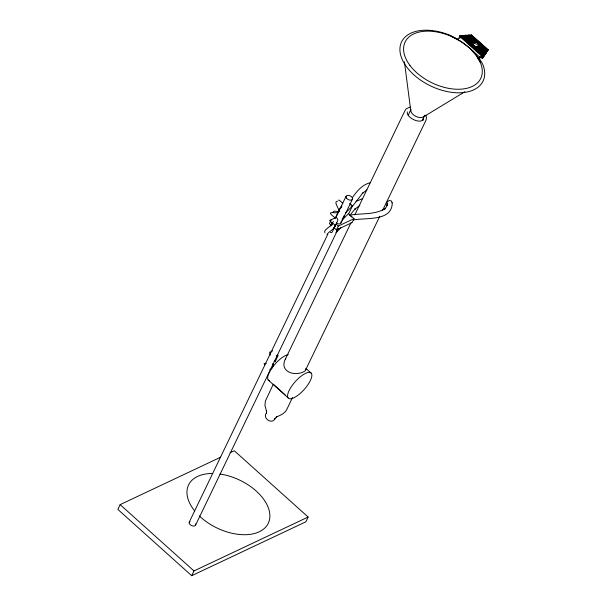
<?xml version="1.0" encoding="UTF-8"?>
<svg xmlns="http://www.w3.org/2000/svg" width="606" height="606" viewBox="0 0 606 606"><rect width="100%" height="100%" fill="white"/><g stroke="black" fill="none" stroke-linecap="round" stroke-linejoin="round"><path stroke-width="0.91" d="M391.968 202.896L391.544 200.98L389.075 200.541L387.022 202.018L387.446 203.927M275.291 361.184L275.185 361.691L277.821 356.199A2.151 0.75 -48.1 0 0 277.222 355.283M407.361 111.852C405.664 117.39 420.92 125.01 423.662 118.852L422.844 120.564M272.367 350.647L272.261 351.207M330.815 226.076L331.921 222.713M331.861 225.212A2.151 1.553 64.7 0 1 332.52 223.129L333.315 221.493M457.735 39.238L451.114 35.754A45.215 27.088 25.7 0 0 399.937 48.427A45.215 27.088 25.7 0 0 448.22 91.786A45.215 27.088 25.7 0 0 482.634 64.054L479.225 58.229L481.005 57.388L482.353 58.6L488.148 49.745L471.203 34.815L470.839 35.557L487.572 50.578M408.277 115.284L410.845 109.383A7.62 4.568 25.7 0 0 415.663 116.276A7.62 4.568 25.7 0 0 424.329 116.208M468.393 35.004L487.004 51.419L486.436 52.267L479.308 45.867L479.664 45.124L478.816 44.117L468.393 35.004L468.037 35.746L475.157 42.14L475.513 41.39M220.667 457.189L120.147 504.639L117.852 509.411L191.685 575.7L305.841 521.811L308.136 517.039L234.302 450.75L230.045 452.758M335.353 217.955L340.11 208.07L341.375 206.805M189.193 522.251L327.801 234.242M335.83 217.569L346.026 196.367M340.625 208.312L341.375 206.744M333.641 227.447L336.459 229.977L338.337 226.068L354.018 218.668L348.647 213.85M337.534 229.401L335.966 232.659L341.042 227.583M344.299 215.342L341.951 220.228L348.927 213.251L352.457 205.919L349.715 203.631M195.632 525.016L338.345 228.485M341.042 222.872L352.472 199.132M273.67 364.827L272.541 367.175A2.151 0.75 -48.1 0 1 269.867 369.478M273.253 384.295L265.405 401.043L264.928 405.3L266.663 411.785L266.367 410.595L266.504 413.565L266.602 412.724C261.883 418.238 272.503 425.132 275.056 418.405L274.654 419.064L277.003 416.473L276.185 417.049C280.623 415.193 285.631 413.247 287.395 408.217L292.531 397.528M351.116 222.508L284.623 360.668C280.29 373.122 297.182 376.727 305.204 370.796L379.765 216.289M354.813 214.835L404.884 110.792L406.217 108.845L410.126 107.042M354.018 218.668L352.139 222.576L336.459 229.977M191.685 575.7L193.981 570.935L308.136 517.039M458.992 37.625L459.977 35.572L461.014 36.208L483.558 56.449M459.893 36.557L461.014 36.208L461.371 35.466L462.416 36.118L461.211 36.39M484.694 54.79L462.757 35.383L462.401 36.125L484.133 55.608L485.845 53.108L478.217 46.556L477.861 47.298L485.308 53.987M463.802 36.034L464.158 35.284L465.203 35.936L472.612 42.587L472.968 41.844L465.567 35.193L465.203 35.936L463.999 36.208M382.636 210.32L426.139 119.92L426.427 117.526L425.821 115.299M468.014 35.746L466.968 35.095L466.605 35.845L465.4 36.11M470.839 35.557L469.794 34.906L469.438 35.656L468.233 35.921M472.135 43.511L472.536 42.564M472.968 41.844L473.604 42.125L473.96 41.382L466.968 35.095M476.369 47.313L476.725 46.564L477.861 47.298M478.846 46.829L479.308 45.889M478.967 58.35L479.596 57.04L469.264 47.76L460.795 41.39L451.114 36.299M481.005 57.388L481.634 56.078L477.672 57.949M422.306 120.064L424.904 115.163M338.504 200.185L339.315 200.177L342.822 203.321M285.305 359.464L285.835 358.563M326.99 234.651C328.3 231.303 339.36 227.197 332.573 223.084M331.944 223.72C330.929 226.955 322.953 229.78 324.861 232.757M479.134 51.146L479.71 50.313M481.937 50.957L482.512 50.124M484.77 50.768L485.345 49.934M482.353 58.6L488.148 49.745L482.982 57.29L459.621 36.315L461.014 36.208M352.472 197.503C356.919 191.254 362.236 184.61 370.092 182.785M350.851 214.07L355.298 208.706L354.525 209.487L359.881 205.336M353.033 205.578L362.926 192.844L362.161 193.632L366.872 189.875M345.481 212.895L352.457 205.919M356.055 201.427L362.456 198.647M423.314 116.988L464.908 91.718M457.007 39.398L460.969 37.527M335.807 217.622L331.3 219.751L329.422 223.659L330.831 224.924M338.443 212.577C332.618 213.35 325.422 210.418 335.269 218.008M331.194 219.592L329.566 220.713L331.702 222.455M471.036 35.731L472.241 35.466L459.621 36.315M349.351 215.228C361.244 213.039 374.622 215.175 385.272 208.525L384.515 209.305L386.681 206.426L387.143 204.623L387.007 205.714L386.999 203.578M353.434 219.97C366.085 217.425 392.256 221.743 392.271 202.624M266.239 363.252L264.102 363.585L264.867 365.009M339.352 211.645C337.489 212.07 333.391 209.79 332.808 212.433M475.907 47.238L478.414 47.139L479.338 45.617A3.863 2.318 25.7 0 0 475.528 42.193L473.021 42.299L472.097 43.814A3.863 2.318 25.7 0 0 474.968 46.92M337.459 201.116C332.906 201.624 339.678 208.759 338.845 211.729M271.2 351.844L269.602 352.162L270.2 355.025M473.96 41.382L475.119 42.132M349.791 215.251L351.707 216.978M285.199 394.87L273.776 384.621M465.567 35.193L473.604 42.125M471.203 34.815L487.936 49.836M471.498 35.512L473.544 37.345M475.589 39.178L478.99 42.238M481.717 44.685L485.118 47.738M469.794 34.906L487.36 50.677M482.679 46.707L485.444 49.192M479.664 45.124L486.785 51.51M479.202 46.086L486.201 52.366M478.217 46.556L485.626 53.207M464.158 35.284L472.491 42.768M476.725 46.564L485.05 54.048M462.757 35.383L484.482 54.881M461.371 35.466L483.914 55.707M459.977 35.572L483.338 56.547M460.363 36.262L466.612 41.875M468.703 43.746L472.172 46.867M474.952 49.359L478.422 52.48M480.513 54.351L483.285 56.843M336.224 224.175L338.337 226.068M306.606 369.054L311.416 373.372A16.96 5.931 -48.1 0 1 296.788 396.097A16.96 5.931 -48.1 0 1 290.971 387.257A16.96 5.931 -48.1 0 1 311.416 373.372M268.117 379.894L288.039 397.778M120.147 504.639L193.981 570.935M469.264 47.76L475.937 54.987L480.361 62.562M350.23 203.919L351.063 205.04M404.437 61.835L410.747 110.625M305.757 368.645L305.886 369.796M478.316 48.071A3.863 2.318 25.7 0 1 477.778 48.45M471.854 43.988A3.863 2.318 25.7 0 1 475.839 43.829A3.863 2.318 25.7 0 1 478.71 46.927M219.955 474.036A44.223 26.49 25.7 0 1 268.193 523.433A44.223 26.49 25.7 0 1 199.253 515.873M194.753 511.002A44.223 26.49 25.7 0 1 212.82 473.483M269.382 380.803A16.96 5.931 -48.1 0 1 272.23 367.645A16.96 5.931 -48.1 0 1 288.251 354.571M274.207 360.994A2.151 0.75 -48.1 0 1 275.329 361.305M273.086 363.88A2.151 0.75 -48.1 0 1 272.352 363.873M276.442 355.813A2.151 0.75 -48.1 0 1 276.844 355.502M340.951 221.69A3.507 2.106 25.7 0 1 339.966 223.803A3.507 2.106 25.7 0 1 336.33 223.069M341.617 206.328A2.151 0.75 -48.1 0 1 341.928 205.888M332.209 224.478A2.151 1.553 64.7 0 1 332.383 223.516M335.466 224.72A2.151 1.553 64.7 0 1 334.414 226.917M334.588 218.236A2.151 1.553 64.7 0 1 336.838 218.031A2.151 1.553 64.7 0 1 337.587 220.925L332.308 231.901A2.151 1.553 64.7 0 1 330.475 232.401M335.035 224.924A2.151 1.553 64.7 0 1 334.368 227.008M195.541 523.834A3.507 2.106 25.7 0 1 191.731 525.637A3.507 2.106 25.7 0 1 189.966 521.44M409.936 65.403A41.965 25.134 25.7 0 0 478.005 82.355A41.965 25.134 25.7 0 0 440.865 32.838A41.965 25.134 25.7 0 0 409.936 65.403M346.488 198.185A3.507 2.106 25.7 0 0 352.184 199.609A3.507 2.106 25.7 0 0 349.079 195.465A3.507 2.106 25.7 0 0 346.488 198.185"/></g></svg>
